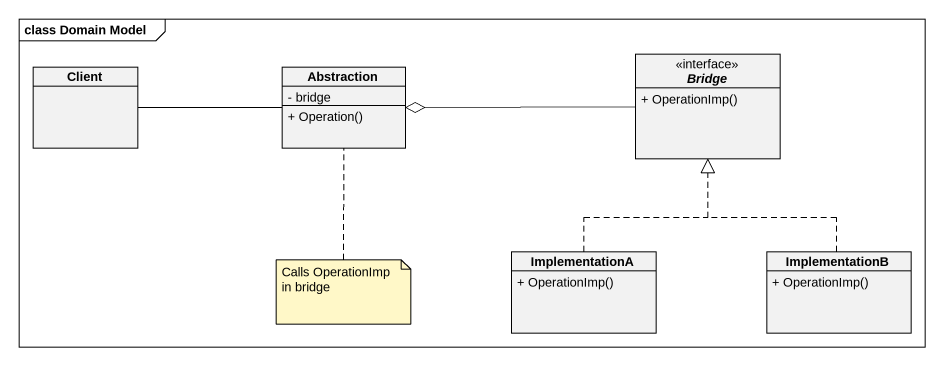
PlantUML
@startuml
mainframe class Domain Model
hide circle
hide empty members
skinparam classAttributeIconSize 0
class Client
class Abstraction {
  - bridge
  + Operation()
}
interface Bridge {
  + OperationImp()
}
class ImplementationA {
  + OperationImp()
}
class ImplementationB {
  + OperationImp()
}
Client -right- Abstraction
Bridge -left-o Abstraction
ImplementationA .up.|> Bridge
ImplementationB .up.|> Bridge
note bottom of Abstraction
  Calls OperationImp
  in bridge
end note
@enduml
